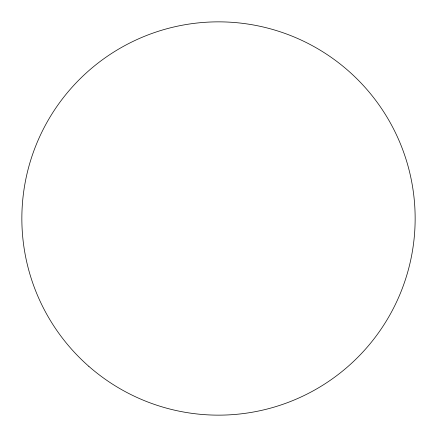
<?xml version="1.0" encoding="UTF-8"?>
<svg xmlns="http://www.w3.org/2000/svg" width="437" height="437" viewBox="0 0 437 437"><rect width="100%" height="100%" fill="white"/><g stroke="black" fill="none" stroke-linecap="round" stroke-linejoin="round"><path stroke-width="0.66" d="M88.842 366.348A196.65 196.65 0 0 0 411.37 256.863A196.65 196.65 0 0 0 155.288 32.289A196.65 196.65 0 0 0 88.842 366.348"/></g></svg>
